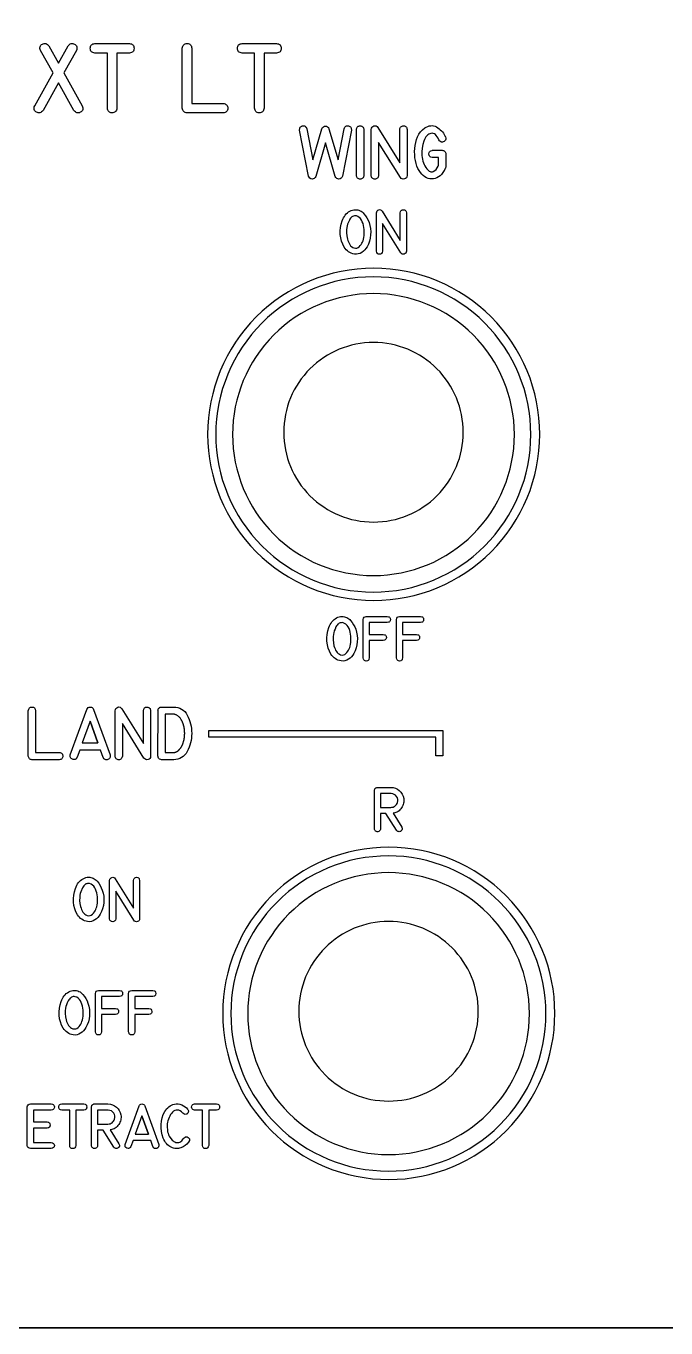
# Model space of a CAD drawing. Extents: x 361 to 684, y 82 to 686.
# Drawn here: x 423.4 to 465.9, y 81.8 to 168 of the extents above; entities that cross this region are included whole.
import ezdxf

# ---------------------------------------------------------------- set-up
doc = ezdxf.new("R2010")
doc.units = 0
for name, color, linetype in [('_BACKPANEL', 5, 'CONTINUOUS'), ('_ENGRAVING', 105, 'CONTINUOUS'), ('_TOPLAYER', 1, 'CONTINUOUS')]:
    doc.layers.add(name, color=color, linetype=linetype)

msp = doc.modelspace()

# ---------------------------------------------------------------- linework, layer by layer
at = {"layer": '_BACKPANEL'}
msp.add_lwpolyline([(683.772, 213.525), (683.772, 208.819), (683.772, 199.406), (683.772, 189.994), (683.772, 91.163), (683.772, 81.75), (361.5, 81.75), (361.5, 91.163), (361.5, 189.994), (361.5, 199.406), (361.5, 208.819), (361.5, 213.525)], close=True, dxfattribs=at)
for points in [[(446.472, 147.041, 0.414214), (440.522, 141.091, 0.414214), (446.472, 135.141, 0.414214), (452.422, 141.091, 0.414214)], [(447.472, 108.681, 0.414214), (441.522, 102.731, 0.414214), (447.472, 96.781, 0.414214), (453.422, 102.731, 0.414214)]]:
    msp.add_lwpolyline(points, format="xyb", close=True, dxfattribs=at)
at = {"layer": '_ENGRAVING'}
for points in [[(424.018, 162.723), (425.231, 164.895), (424.403, 166.378), (424.379, 166.449), (424.367, 166.515), (424.365, 166.576), (424.375, 166.632), (424.396, 166.683), (424.428, 166.729), (424.472, 166.771), (424.527, 166.807), (424.587, 166.835), (424.645, 166.85), (424.701, 166.854), (424.756, 166.844), (424.809, 166.823), (424.86, 166.789), (424.91, 166.743), (424.958, 166.685), (425.59, 165.543), (426.227, 166.685), (426.275, 166.743), (426.325, 166.789), (426.376, 166.823), (426.429, 166.845), (426.483, 166.854), (426.539, 166.851), (426.597, 166.836), (426.656, 166.808), (426.71, 166.772), (426.754, 166.731), (426.786, 166.684), (426.807, 166.633), (426.818, 166.576), (426.817, 166.514), (426.805, 166.447), (426.782, 166.375), (425.956, 164.895), (427.168, 162.723), (427.192, 162.651), (427.205, 162.585), (427.207, 162.523), (427.197, 162.467), (427.175, 162.415), (427.142, 162.369), (427.098, 162.327), (427.042, 162.291), (426.981, 162.263), (426.923, 162.248), (426.867, 162.245), (426.812, 162.255), (426.761, 162.277), (426.711, 162.311), (426.663, 162.358), (426.618, 162.418), (425.59, 164.248), (424.574, 162.418), (424.524, 162.36), (424.473, 162.314), (424.421, 162.28), (424.367, 162.259), (424.312, 162.249), (424.255, 162.252), (424.197, 162.267), (424.138, 162.294), (424.083, 162.33), (424.04, 162.371), (424.008, 162.416), (423.987, 162.467), (423.978, 162.524), (423.98, 162.585), (423.993, 162.651)], [(428.837, 162.566), (428.837, 166.214), (428.013, 166.214), (427.94, 166.224), (427.876, 166.243), (427.822, 166.27), (427.778, 166.305), (427.744, 166.348), (427.72, 166.4), (427.705, 166.46), (427.7, 166.529), (427.706, 166.597), (427.72, 166.658), (427.745, 166.71), (427.779, 166.754), (427.823, 166.789), (427.877, 166.817), (427.94, 166.836), (428.013, 166.846), (430.291, 166.846), (430.363, 166.836), (430.426, 166.817), (430.479, 166.79), (430.523, 166.755), (430.557, 166.711), (430.582, 166.659), (430.596, 166.598), (430.601, 166.529), (430.597, 166.46), (430.582, 166.399), (430.558, 166.347), (430.524, 166.304), (430.481, 166.269), (430.427, 166.242), (430.364, 166.224), (430.291, 166.214), (429.469, 166.214), (429.469, 162.566), (429.453, 162.491), (429.429, 162.427), (429.399, 162.372), (429.361, 162.328), (429.316, 162.294), (429.264, 162.269), (429.205, 162.255), (429.139, 162.252), (429.073, 162.257), (429.015, 162.273), (428.965, 162.298), (428.923, 162.332), (428.89, 162.376), (428.864, 162.43), (428.846, 162.493)], [(434.117, 162.249), (434.052, 162.258), (433.993, 162.276), (433.943, 162.302), (433.899, 162.336), (433.863, 162.38), (433.834, 162.431), (433.813, 162.492), (433.798, 162.561), (433.798, 166.528), (433.814, 166.603), (433.836, 166.669), (433.866, 166.724), (433.904, 166.769), (433.948, 166.803), (434, 166.828), (434.059, 166.842), (434.126, 166.845), (434.192, 166.839), (434.25, 166.823), (434.3, 166.798), (434.342, 166.763), (434.376, 166.719), (434.403, 166.665), (434.421, 166.601), (434.431, 166.528), (434.431, 162.875), (436.502, 162.878), (436.576, 162.865), (436.641, 162.844), (436.695, 162.815), (436.74, 162.779), (436.774, 162.735), (436.799, 162.683), (436.813, 162.623), (436.817, 162.556), (436.811, 162.488), (436.796, 162.429), (436.771, 162.378), (436.736, 162.336), (436.691, 162.302), (436.637, 162.276), (436.573, 162.259), (436.5, 162.249)], [(438.593, 162.566), (438.593, 166.214), (437.769, 166.214), (437.696, 166.224), (437.632, 166.243), (437.578, 166.27), (437.534, 166.305), (437.5, 166.348), (437.476, 166.4), (437.461, 166.46), (437.456, 166.529), (437.462, 166.597), (437.476, 166.658), (437.501, 166.71), (437.535, 166.754), (437.579, 166.789), (437.633, 166.817), (437.696, 166.836), (437.769, 166.846), (440.047, 166.846), (440.119, 166.836), (440.182, 166.817), (440.236, 166.79), (440.279, 166.755), (440.313, 166.711), (440.338, 166.659), (440.352, 166.598), (440.357, 166.529), (440.353, 166.46), (440.338, 166.399), (440.314, 166.347), (440.28, 166.304), (440.237, 166.269), (440.183, 166.242), (440.12, 166.224), (440.047, 166.214), (439.226, 166.214), (439.226, 162.566), (439.209, 162.491), (439.185, 162.427), (439.155, 162.372), (439.117, 162.328), (439.072, 162.294), (439.02, 162.269), (438.961, 162.255), (438.895, 162.252), (438.829, 162.257), (438.771, 162.273), (438.721, 162.298), (438.679, 162.332), (438.646, 162.376), (438.62, 162.43), (438.602, 162.493)], [(443.523, 161.2), (444.126, 159.138), (444.53, 161.2), (444.55, 161.254), (444.574, 161.299), (444.603, 161.336), (444.637, 161.364), (444.674, 161.383), (444.716, 161.394), (444.763, 161.396), (444.813, 161.389), (444.862, 161.376), (444.905, 161.356), (444.939, 161.33), (444.967, 161.298), (444.988, 161.259), (445.002, 161.215), (445.007, 161.108), (444.411, 158.064), (444.376, 157.98), (444.327, 157.918), (444.263, 157.88), (444.186, 157.865), (444.107, 157.874), (444.039, 157.906), (443.984, 157.961), (443.94, 158.04), (443.288, 160.264), (442.642, 158.04), (442.597, 157.959), (442.541, 157.903), (442.475, 157.872), (442.399, 157.865), (442.323, 157.882), (442.259, 157.921), (442.207, 157.982), (442.168, 158.064), (441.571, 161.108), (441.583, 161.219), (441.599, 161.264), (441.62, 161.303), (441.648, 161.335), (441.682, 161.36), (441.722, 161.379), (441.768, 161.392), (441.815, 161.397), (441.859, 161.394), (441.9, 161.382), (441.938, 161.362), (441.972, 161.334), (442.002, 161.298), (442.054, 161.2), (442.452, 159.134), (443.056, 161.2), (443.098, 161.275), (443.152, 161.329), (443.217, 161.363), (443.293, 161.376), (443.368, 161.367), (443.432, 161.334), (443.483, 161.279)], [(445.831, 158.103), (445.802, 157.997), (445.779, 157.955), (445.751, 157.921), (445.718, 157.895), (445.679, 157.876), (445.635, 157.865), (445.586, 157.861), (445.536, 157.865), (445.492, 157.877), (445.454, 157.896), (445.421, 157.922), (445.393, 157.956), (445.37, 157.998), (445.342, 158.103), (445.342, 161.151), (445.37, 161.258), (445.393, 161.3), (445.421, 161.334), (445.454, 161.361), (445.492, 161.38), (445.536, 161.391), (445.586, 161.395), (445.635, 161.392), (445.679, 161.38), (445.718, 161.362), (445.751, 161.335), (445.779, 161.301), (445.802, 161.259), (445.831, 161.151)], [(448.702, 158.103), (448.691, 158.021), (448.658, 157.955), (448.603, 157.906), (448.527, 157.873), (448.444, 157.861), (448.371, 157.874), (448.308, 157.913), (448.255, 157.976), (446.807, 160.298), (446.807, 158.103), (446.778, 157.998), (446.755, 157.956), (446.727, 157.922), (446.694, 157.896), (446.656, 157.877), (446.612, 157.866), (446.563, 157.862), (446.514, 157.866), (446.471, 157.877), (446.432, 157.896), (446.4, 157.922), (446.372, 157.956), (446.35, 157.998), (446.321, 158.103), (446.321, 161.148), (446.342, 161.23), (446.38, 161.297), (446.434, 161.348), (446.504, 161.384), (446.58, 161.399), (446.649, 161.386), (446.712, 161.345), (446.767, 161.277), (448.216, 158.952), (448.216, 161.148), (448.227, 161.206), (448.244, 161.256), (448.266, 161.298), (448.295, 161.332), (448.329, 161.359), (448.369, 161.378), (448.415, 161.389), (448.466, 161.392), (448.518, 161.388), (448.563, 161.376), (448.602, 161.356), (448.634, 161.33), (448.661, 161.295), (448.681, 161.254), (448.694, 161.205), (448.702, 161.148)], [(450.376, 159.288), (450.36, 159.29), (450.268, 159.314), (450.232, 159.335), (450.203, 159.362), (450.18, 159.395), (450.163, 159.434), (450.15, 159.529), (450.163, 159.624), (450.18, 159.663), (450.203, 159.696), (450.232, 159.723), (450.268, 159.744), (450.36, 159.769), (450.376, 159.772), (450.391, 159.772), (451.027, 159.772), (451.076, 159.768), (451.12, 159.754), (451.161, 159.732), (451.199, 159.701), (451.23, 159.663), (451.253, 159.622), (451.266, 159.577), (451.271, 159.529), (451.271, 158.655), (451.25, 158.61), (451.238, 158.583), (451.226, 158.557), (451.212, 158.531), (451.198, 158.505), (451.186, 158.479), (451.172, 158.453), (451.157, 158.428), (451.071, 158.294), (450.979, 158.179), (450.883, 158.083), (450.782, 158.004), (450.675, 157.944), (450.564, 157.901), (450.447, 157.877), (450.326, 157.872), (450.204, 157.883), (450.087, 157.911), (449.976, 157.956), (449.869, 158.018), (449.767, 158.097), (449.67, 158.192), (449.578, 158.304), (449.491, 158.433), (449.416, 158.571), (449.352, 158.726), (449.297, 158.897), (449.253, 159.085), (449.221, 159.282), (449.203, 159.482), (449.198, 159.683), (449.207, 159.887), (449.23, 160.089), (449.27, 160.286), (449.326, 160.479), (449.397, 160.666), (449.487, 160.842), (449.596, 160.998), (449.725, 161.135), (449.874, 161.253), (449.973, 161.313), (450.071, 161.358), (450.169, 161.388), (450.265, 161.403), (450.362, 161.404), (450.457, 161.389), (450.552, 161.36), (450.646, 161.316), (450.737, 161.262), (450.823, 161.203), (450.902, 161.138), (450.975, 161.068), (451.042, 160.994), (451.104, 160.913), (451.159, 160.828), (451.208, 160.738), (451.222, 160.71), (451.233, 160.686), (451.246, 160.66), (451.266, 160.582), (451.265, 160.511), (451.243, 160.448), (451.202, 160.393), (451.151, 160.351), (451.097, 160.325), (451.042, 160.315), (450.984, 160.32), (450.929, 160.338), (450.88, 160.367), (450.839, 160.407), (450.803, 160.458), (450.751, 160.575), (450.695, 160.673), (450.636, 160.754), (450.573, 160.817), (450.506, 160.863), (450.435, 160.891), (450.361, 160.902), (450.284, 160.895), (450.207, 160.872), (450.134, 160.838), (450.067, 160.791), (450.005, 160.733), (449.948, 160.661), (449.896, 160.578), (449.849, 160.482), (449.807, 160.374), (449.741, 160.149), (449.699, 159.916), (449.68, 159.675), (449.684, 159.425), (449.697, 159.3), (449.717, 159.179), (449.746, 159.062), (449.784, 158.95), (449.829, 158.841), (449.883, 158.736), (449.945, 158.636), (450.015, 158.54), (450.067, 158.479), (450.118, 158.43), (450.17, 158.392), (450.222, 158.365), (450.275, 158.35), (450.327, 158.346), (450.38, 158.353), (450.433, 158.371), (450.533, 158.428), (450.622, 158.506), (450.7, 158.605), (450.767, 158.724), (450.786, 158.762), (450.786, 159.288)], [(446.18, 154.99), (446.236, 154.789), (446.271, 154.584), (446.286, 154.376), (446.28, 154.163), (446.253, 153.954), (446.205, 153.753), (446.135, 153.562), (446.045, 153.381), (445.975, 153.275), (445.893, 153.177), (445.8, 153.088), (445.695, 153.007), (445.581, 152.942), (445.462, 152.903), (445.337, 152.888), (445.206, 152.899), (445.1, 152.923), (445.001, 152.956), (444.908, 152.999), (444.821, 153.051), (444.741, 153.112), (444.667, 153.183), (444.6, 153.264), (444.539, 153.353), (444.435, 153.548), (444.356, 153.753), (444.302, 153.969), (444.273, 154.196), (444.268, 154.426), (444.288, 154.654), (444.331, 154.878), (444.398, 155.1), (444.441, 155.206), (444.49, 155.305), (444.544, 155.396), (444.605, 155.48), (444.671, 155.556), (444.743, 155.625), (444.821, 155.686), (444.905, 155.74), (444.991, 155.783), (445.079, 155.813), (445.169, 155.832), (445.261, 155.838), (445.347, 155.833), (445.43, 155.821), (445.508, 155.8), (445.582, 155.771), (445.652, 155.733), (445.719, 155.688), (445.781, 155.633), (445.839, 155.571), (445.944, 155.434), (446.036, 155.292), (446.115, 155.144)], [(445.272, 155.429), (445.208, 155.425), (445.148, 155.411), (445.092, 155.389), (445.04, 155.358), (444.992, 155.318), (444.948, 155.269), (444.908, 155.211), (444.872, 155.144), (444.761, 154.88), (444.724, 154.764), (444.7, 154.658), (444.681, 154.496), (444.68, 154.303), (444.698, 154.095), (444.74, 153.891), (444.77, 153.791), (444.807, 153.697), (444.85, 153.608), (444.9, 153.524), (444.957, 153.449), (445.023, 153.388), (445.097, 153.341), (445.179, 153.307), (445.276, 153.289), (445.366, 153.296), (445.45, 153.329), (445.526, 153.387), (445.595, 153.46), (445.654, 153.535), (445.705, 153.612), (445.747, 153.691), (445.782, 153.781), (445.811, 153.883), (445.834, 153.998), (445.851, 154.126), (445.861, 154.26), (445.862, 154.395), (445.854, 154.529), (445.838, 154.663), (445.813, 154.794), (445.778, 154.918), (445.733, 155.036), (445.678, 155.146), (445.612, 155.244), (445.533, 155.322), (445.442, 155.381), (445.338, 155.42)], [(448.653, 153.09), (448.643, 153.022), (448.616, 152.967), (448.57, 152.926), (448.507, 152.898), (448.438, 152.888), (448.377, 152.899), (448.324, 152.931), (448.28, 152.984), (447.072, 154.921), (447.072, 153.09), (447.047, 153.002), (447.005, 152.939), (446.977, 152.917), (446.945, 152.901), (446.868, 152.889), (446.791, 152.901), (446.759, 152.917), (446.732, 152.939), (446.69, 153.002), (446.666, 153.09), (446.666, 155.631), (446.684, 155.699), (446.715, 155.755), (446.76, 155.797), (446.819, 155.828), (446.882, 155.84), (446.94, 155.829), (446.992, 155.795), (447.039, 155.738), (448.247, 153.798), (448.247, 155.631), (448.27, 155.72), (448.289, 155.756), (448.313, 155.784), (448.342, 155.806), (448.375, 155.822), (448.456, 155.834), (448.537, 155.821), (448.569, 155.804), (448.596, 155.782), (448.618, 155.754), (448.635, 155.719), (448.653, 155.631)], [(445.3, 128.04), (445.356, 127.838), (445.391, 127.632), (445.406, 127.423), (445.4, 127.21), (445.373, 126.999), (445.325, 126.799), (445.255, 126.607), (445.164, 126.425), (445.094, 126.319), (445.012, 126.221), (444.919, 126.131), (444.814, 126.05), (444.7, 125.985), (444.58, 125.945), (444.454, 125.931), (444.323, 125.941), (444.217, 125.965), (444.117, 125.999), (444.024, 126.041), (443.937, 126.094), (443.857, 126.155), (443.782, 126.227), (443.715, 126.307), (443.653, 126.397), (443.55, 126.592), (443.471, 126.798), (443.417, 127.015), (443.387, 127.242), (443.382, 127.473), (443.402, 127.702), (443.445, 127.927), (443.513, 128.149), (443.556, 128.256), (443.604, 128.355), (443.659, 128.446), (443.72, 128.53), (443.786, 128.607), (443.859, 128.676), (443.937, 128.737), (444.021, 128.791), (444.108, 128.834), (444.196, 128.865), (444.286, 128.883), (444.378, 128.889), (444.465, 128.885), (444.547, 128.873), (444.626, 128.852), (444.7, 128.823), (444.771, 128.785), (444.837, 128.739), (444.9, 128.684), (444.958, 128.622), (445.064, 128.485), (445.156, 128.342), (445.235, 128.194)], [(445.788, 126.139), (445.788, 128.685), (445.81, 128.769), (445.852, 128.831), (445.913, 128.871), (445.993, 128.889), (447.389, 128.889), (447.477, 128.871), (447.512, 128.853), (447.54, 128.83), (447.562, 128.802), (447.577, 128.769), (447.59, 128.685), (447.577, 128.602), (447.561, 128.569), (447.539, 128.541), (447.51, 128.518), (447.476, 128.501), (447.386, 128.484), (446.193, 128.484), (446.193, 127.695), (447.124, 127.695), (447.211, 127.677), (447.246, 127.66), (447.274, 127.639), (447.296, 127.612), (447.312, 127.58), (447.326, 127.5), (447.314, 127.419), (447.299, 127.386), (447.277, 127.357), (447.248, 127.333), (447.213, 127.314), (447.124, 127.289), (446.193, 127.289), (446.193, 126.139), (446.175, 126.052), (446.159, 126.017), (446.137, 125.989), (446.11, 125.967), (446.078, 125.951), (445.998, 125.937), (445.917, 125.949), (445.883, 125.964), (445.855, 125.986), (445.831, 126.015), (445.812, 126.05)], [(447.994, 126.139), (447.994, 128.685), (448.017, 128.769), (448.058, 128.831), (448.119, 128.871), (448.199, 128.889), (449.596, 128.889), (449.683, 128.871), (449.718, 128.853), (449.746, 128.83), (449.768, 128.802), (449.784, 128.769), (449.796, 128.685), (449.784, 128.602), (449.768, 128.569), (449.745, 128.541), (449.717, 128.518), (449.682, 128.501), (449.593, 128.484), (448.399, 128.484), (448.399, 127.695), (449.33, 127.695), (449.417, 127.677), (449.452, 127.66), (449.48, 127.639), (449.502, 127.612), (449.519, 127.58), (449.532, 127.5), (449.521, 127.419), (449.505, 127.386), (449.483, 127.357), (449.455, 127.333), (449.42, 127.314), (449.33, 127.289), (448.399, 127.289), (448.399, 126.139), (448.382, 126.052), (448.365, 126.017), (448.343, 125.989), (448.316, 125.967), (448.284, 125.951), (448.204, 125.937), (448.123, 125.949), (448.09, 125.964), (448.061, 125.986), (448.037, 126.015), (448.018, 126.05)], [(444.389, 128.48), (444.325, 128.475), (444.265, 128.462), (444.208, 128.439), (444.156, 128.408), (444.108, 128.368), (444.064, 128.319), (444.024, 128.261), (443.988, 128.194), (443.926, 128.056), (443.876, 127.929), (443.839, 127.812), (443.815, 127.706), (443.796, 127.543), (443.795, 127.35), (443.814, 127.142), (443.855, 126.936), (443.886, 126.837), (443.922, 126.742), (443.966, 126.653), (444.016, 126.568), (444.073, 126.493), (444.139, 126.432), (444.213, 126.385), (444.296, 126.351), (444.393, 126.332), (444.484, 126.339), (444.567, 126.372), (444.644, 126.431), (444.713, 126.504), (444.773, 126.579), (444.824, 126.657), (444.866, 126.736), (444.901, 126.826), (444.93, 126.928), (444.953, 127.044), (444.97, 127.172), (444.98, 127.307), (444.981, 127.442), (444.973, 127.577), (444.957, 127.711), (444.932, 127.842), (444.896, 127.967), (444.851, 128.085), (444.796, 128.196), (444.73, 128.294), (444.651, 128.373), (444.56, 128.432), (444.456, 128.471)], [(423.833, 119.398), (423.783, 119.404), (423.739, 119.417), (423.701, 119.437), (423.668, 119.464), (423.64, 119.496), (423.618, 119.536), (423.591, 119.634), (423.591, 122.646), (423.62, 122.753), (423.643, 122.795), (423.671, 122.829), (423.705, 122.855), (423.744, 122.873), (423.789, 122.884), (423.84, 122.887), (423.89, 122.882), (423.934, 122.87), (423.972, 122.851), (424.004, 122.824), (424.03, 122.791), (424.05, 122.75), (424.071, 122.646), (424.071, 119.873), (425.644, 119.874), (425.7, 119.865), (425.749, 119.849), (425.791, 119.827), (425.824, 119.8), (425.85, 119.766), (425.869, 119.727), (425.88, 119.681), (425.883, 119.63), (425.879, 119.579), (425.867, 119.534), (425.848, 119.496), (425.821, 119.463), (425.788, 119.437), (425.746, 119.418), (425.698, 119.405), (425.642, 119.398)], [(426.379, 119.728), (426.925, 121.229), (427.473, 122.731), (427.508, 122.799), (427.557, 122.848), (427.62, 122.877), (427.696, 122.888), (427.773, 122.878), (427.836, 122.849), (427.885, 122.8), (427.921, 122.731), (429.013, 119.719), (429.023, 119.61), (429.016, 119.563), (429.002, 119.522), (428.979, 119.486), (428.95, 119.455), (428.912, 119.43), (428.866, 119.409), (428.818, 119.396), (428.773, 119.392), (428.731, 119.397), (428.691, 119.41), (428.655, 119.433), (428.621, 119.464), (428.561, 119.553), (428.386, 120.04), (426.998, 120.04), (426.827, 119.564), (426.767, 119.475), (426.733, 119.444), (426.695, 119.422), (426.655, 119.409), (426.612, 119.405), (426.566, 119.41), (426.517, 119.424), (426.471, 119.445), (426.433, 119.471), (426.404, 119.501), (426.382, 119.537), (426.369, 119.577), (426.364, 119.623)], [(431.701, 119.634), (431.69, 119.553), (431.657, 119.488), (431.603, 119.439), (431.528, 119.407), (431.446, 119.395), (431.374, 119.408), (431.312, 119.446), (431.259, 119.508), (429.829, 121.803), (429.829, 119.634), (429.8, 119.53), (429.777, 119.489), (429.75, 119.455), (429.717, 119.429), (429.679, 119.411), (429.636, 119.4), (429.588, 119.396), (429.539, 119.4), (429.496, 119.411), (429.459, 119.429), (429.426, 119.455), (429.399, 119.489), (429.377, 119.53), (429.348, 119.634), (429.348, 122.642), (429.369, 122.723), (429.406, 122.789), (429.46, 122.84), (429.53, 122.876), (429.604, 122.89), (429.673, 122.877), (429.734, 122.837), (429.789, 122.77), (431.22, 120.472), (431.22, 122.642), (431.248, 122.749), (431.27, 122.79), (431.298, 122.824), (431.332, 122.851), (431.372, 122.869), (431.417, 122.88), (431.468, 122.883), (431.519, 122.879), (431.563, 122.867), (431.602, 122.848), (431.634, 122.822), (431.66, 122.788), (431.68, 122.747), (431.693, 122.698), (431.701, 122.642)], [(432.428, 122.888), (433.23, 122.888), (433.375, 122.879), (433.51, 122.854), (433.636, 122.811), (433.753, 122.751), (433.86, 122.675), (433.958, 122.581), (434.047, 122.47), (434.126, 122.343), (434.196, 122.205), (434.256, 122.063), (434.308, 121.918), (434.35, 121.77), (434.382, 121.619), (434.406, 121.464), (434.42, 121.305), (434.424, 121.143), (434.419, 120.982), (434.405, 120.823), (434.382, 120.668), (434.349, 120.517), (434.307, 120.368), (434.256, 120.224), (434.195, 120.082), (434.125, 119.944), (434.046, 119.817), (433.957, 119.706), (433.859, 119.612), (433.752, 119.536), (433.635, 119.476), (433.51, 119.433), (433.375, 119.408), (433.23, 119.399), (432.428, 119.399), (432.431, 119.399), (432.428, 119.399), (432.367, 119.409), (432.289, 119.44), (432.234, 119.489), (432.201, 119.556), (432.191, 119.641), (432.189, 119.641), (432.191, 122.649), (432.189, 122.663), (432.196, 122.708), (432.211, 122.749), (432.233, 122.787), (432.264, 122.822), (432.3, 122.851), (432.34, 122.871), (432.383, 122.884), (432.43, 122.888)], [(428.212, 120.518), (427.694, 121.949), (427.173, 120.518)], [(427.694, 121.949), (428.212, 120.518)], [(433.23, 119.88), (433.237, 119.88), (433.245, 119.88), (433.251, 119.88), (433.259, 119.881), (433.267, 119.882), (433.276, 119.883), (433.283, 119.884), (433.291, 119.885), (433.298, 119.886), (433.307, 119.886), (433.32, 119.89), (433.327, 119.892), (433.336, 119.897), (433.343, 119.897), (433.353, 119.9), (433.36, 119.902), (433.368, 119.905), (433.383, 119.912), (433.4, 119.919), (433.407, 119.921), (433.416, 119.926), (433.429, 119.934), (433.446, 119.943), (433.453, 119.947), (433.462, 119.953), (433.477, 119.963), (433.485, 119.967), (433.494, 119.973), (433.501, 119.978), (433.509, 119.985), (433.516, 119.989), (433.525, 119.995), (433.542, 120.009), (433.555, 120.023), (433.562, 120.029), (433.571, 120.038), (433.578, 120.045), (433.586, 120.053), (433.601, 120.067), (433.608, 120.074), (433.617, 120.082), (433.624, 120.09), (433.632, 120.099), (433.646, 120.116), (433.661, 120.135), (433.675, 120.154), (433.682, 120.163), (433.69, 120.173), (433.696, 120.183), (433.704, 120.193), (433.71, 120.204), (433.717, 120.215), (433.731, 120.236), (433.737, 120.247), (433.745, 120.258), (433.751, 120.269), (433.758, 120.28), (433.768, 120.302), (433.774, 120.314), (433.782, 120.328), (433.788, 120.339), (433.796, 120.351), (433.8, 120.363), (433.806, 120.377), (433.818, 120.402), (433.83, 120.43), (433.834, 120.443), (433.84, 120.457), (433.844, 120.471), (433.85, 120.486), (433.859, 120.513), (433.863, 120.527), (433.869, 120.542), (433.877, 120.571), (433.888, 120.6), (433.89, 120.615), (433.894, 120.631), (433.898, 120.645), (433.903, 120.661), (433.906, 120.674), (433.91, 120.69), (433.915, 120.723), (433.917, 120.737), (433.922, 120.753), (433.923, 120.768), (433.927, 120.784), (433.932, 120.816), (433.934, 120.832), (433.939, 120.849), (433.942, 120.881), (433.943, 120.896), (433.946, 120.913), (433.949, 120.946), (433.951, 120.978), (433.952, 121.012), (433.954, 121.045), (433.955, 121.061), (433.957, 121.079), (433.958, 121.093), (433.959, 121.111), (433.959, 121.126), (433.959, 121.143), (433.959, 121.16), (433.959, 121.176), (433.958, 121.192), (433.957, 121.21), (433.957, 121.225), (433.957, 121.242), (433.954, 121.276), (433.952, 121.307), (433.949, 121.343), (433.947, 121.373), (433.944, 121.406), (433.941, 121.421), (433.94, 121.438), (433.934, 121.47), (433.93, 121.485), (433.929, 121.501), (433.923, 121.533), (433.918, 121.566), (433.91, 121.597), (433.905, 121.625), (433.9, 121.64), (433.896, 121.656), (433.891, 121.671), (433.888, 121.687), (433.879, 121.716), (433.871, 121.745), (433.865, 121.757), (433.86, 121.772), (433.85, 121.801), (433.84, 121.828), (433.834, 121.841), (433.83, 121.855), (433.823, 121.867), (433.818, 121.881), (433.806, 121.907), (433.796, 121.93), (433.784, 121.956), (433.777, 121.967), (433.772, 121.978), (433.758, 122.002), (433.745, 122.024), (433.737, 122.035), (433.731, 122.046), (433.717, 122.067), (433.71, 122.077), (433.705, 122.087), (433.676, 122.126), (433.649, 122.164), (433.618, 122.198), (433.588, 122.23), (433.559, 122.259), (433.527, 122.285), (433.494, 122.31), (433.462, 122.332), (433.431, 122.351), (433.4, 122.366), (433.368, 122.378), (433.336, 122.39), (433.32, 122.395), (433.307, 122.4), (433.276, 122.406), (433.245, 122.407), (433.237, 122.407), (433.23, 122.407), (432.668, 122.407), (432.668, 119.88)], [(451.065, 120.884), (451.065, 120.884), (451.065, 119.66), (450.616, 119.66), (450.616, 120.884), (435.565, 120.884), (435.565, 121.333), (451.065, 121.333)], [(448.347, 114.936), (448.378, 114.859), (448.38, 114.787), (448.352, 114.723), (448.295, 114.664), (448.259, 114.644), (448.221, 114.632), (448.18, 114.627), (448.137, 114.631), (448.095, 114.643), (448.059, 114.661), (448.03, 114.687), (448.006, 114.72), (447.299, 115.836), (446.941, 115.836), (446.941, 114.828), (446.934, 114.77), (446.913, 114.72), (446.878, 114.68), (446.828, 114.648), (446.772, 114.628), (446.718, 114.625), (446.666, 114.639), (446.616, 114.668), (446.581, 114.7), (446.557, 114.738), (446.542, 114.78), (446.537, 114.828), (446.537, 117.359), (446.541, 117.399), (446.552, 117.436), (446.57, 117.47), (446.595, 117.501), (446.626, 117.527), (446.66, 117.545), (446.697, 117.556), (446.738, 117.56), (447.627, 117.56), (447.783, 117.547), (447.927, 117.509), (448.061, 117.445), (448.185, 117.356), (448.292, 117.247), (448.376, 117.124), (448.439, 116.988), (448.479, 116.838), (448.489, 116.754), (448.492, 116.672), (448.487, 116.591), (448.473, 116.512), (448.451, 116.434), (448.421, 116.357), (448.383, 116.282), (448.336, 116.208), (448.283, 116.138), (448.226, 116.076), (448.165, 116.021), (448.1, 115.972), (448.031, 115.932), (447.957, 115.898), (447.88, 115.871), (447.798, 115.852), (447.771, 115.848)], [(447.627, 116.239), (447.699, 116.244), (447.768, 116.261), (447.834, 116.289), (447.898, 116.328), (447.954, 116.375), (448.001, 116.43), (448.038, 116.491), (448.064, 116.56), (448.086, 116.667), (448.083, 116.77), (448.055, 116.867), (448.003, 116.959), (447.932, 117.038), (447.85, 117.097), (447.755, 117.136), (447.648, 117.156), (446.941, 117.156), (446.941, 116.239)], [(428.497, 110.764), (428.553, 110.563), (428.589, 110.358), (428.603, 110.15), (428.597, 109.937), (428.571, 109.728), (428.522, 109.527), (428.453, 109.336), (428.362, 109.155), (428.292, 109.049), (428.211, 108.951), (428.118, 108.862), (428.013, 108.781), (427.899, 108.716), (427.78, 108.677), (427.654, 108.662), (427.524, 108.673), (427.418, 108.697), (427.318, 108.73), (427.225, 108.773), (427.139, 108.825), (427.059, 108.886), (426.985, 108.957), (426.917, 109.038), (426.856, 109.127), (426.753, 109.322), (426.674, 109.527), (426.62, 109.743), (426.591, 109.97), (426.586, 110.2), (426.605, 110.428), (426.648, 110.652), (426.716, 110.874), (426.759, 110.98), (426.807, 111.079), (426.862, 111.17), (426.922, 111.254), (426.988, 111.33), (427.061, 111.399), (427.139, 111.46), (427.223, 111.514), (427.309, 111.557), (427.397, 111.587), (427.486, 111.606), (427.578, 111.612), (427.665, 111.607), (427.747, 111.595), (427.825, 111.574), (427.9, 111.545), (427.97, 111.507), (428.036, 111.462), (428.098, 111.407), (428.157, 111.345), (428.262, 111.208), (428.354, 111.066), (428.432, 110.918)], [(430.97, 108.864), (430.961, 108.796), (430.934, 108.741), (430.888, 108.7), (430.824, 108.672), (430.755, 108.662), (430.694, 108.673), (430.642, 108.705), (430.598, 108.758), (429.389, 110.695), (429.389, 108.864), (429.365, 108.776), (429.323, 108.713), (429.295, 108.691), (429.263, 108.675), (429.186, 108.663), (429.109, 108.675), (429.077, 108.691), (429.049, 108.713), (429.008, 108.776), (428.984, 108.864), (428.984, 111.404), (429.001, 111.473), (429.033, 111.529), (429.078, 111.571), (429.137, 111.602), (429.2, 111.614), (429.257, 111.603), (429.31, 111.569), (429.356, 111.512), (430.564, 109.572), (430.564, 111.404), (430.588, 111.494), (430.607, 111.53), (430.63, 111.558), (430.659, 111.58), (430.692, 111.596), (430.774, 111.608), (430.854, 111.595), (430.887, 111.578), (430.914, 111.556), (430.936, 111.528), (430.952, 111.493), (430.97, 111.404)], [(427.59, 111.203), (427.526, 111.199), (427.465, 111.185), (427.409, 111.163), (427.357, 111.132), (427.309, 111.092), (427.265, 111.043), (427.225, 110.985), (427.189, 110.918), (427.078, 110.654), (427.041, 110.538), (427.017, 110.432), (426.999, 110.27), (426.997, 110.077), (427.016, 109.869), (427.058, 109.665), (427.087, 109.565), (427.124, 109.471), (427.167, 109.382), (427.217, 109.298), (427.275, 109.223), (427.34, 109.162), (427.414, 109.115), (427.496, 109.081), (427.593, 109.063), (427.684, 109.07), (427.767, 109.103), (427.844, 109.161), (427.912, 109.234), (427.972, 109.309), (428.023, 109.386), (428.064, 109.465), (428.1, 109.555), (428.129, 109.657), (428.152, 109.772), (428.169, 109.9), (428.178, 110.034), (428.18, 110.169), (428.172, 110.303), (428.156, 110.437), (428.13, 110.568), (428.095, 110.692), (428.05, 110.81), (427.995, 110.92), (427.929, 111.018), (427.851, 111.096), (427.76, 111.155), (427.656, 111.194)], [(427.55, 103.264), (427.606, 103.062), (427.641, 102.856), (427.656, 102.647), (427.65, 102.434), (427.623, 102.224), (427.575, 102.023), (427.505, 101.831), (427.414, 101.649), (427.344, 101.543), (427.262, 101.445), (427.169, 101.355), (427.064, 101.274), (426.95, 101.209), (426.83, 101.17), (426.704, 101.155), (426.573, 101.166), (426.467, 101.189), (426.367, 101.223), (426.274, 101.266), (426.187, 101.318), (426.107, 101.38), (426.032, 101.451), (425.965, 101.531), (425.903, 101.622), (425.8, 101.817), (425.721, 102.023), (425.667, 102.239), (425.637, 102.466), (425.632, 102.698), (425.652, 102.926), (425.695, 103.151), (425.763, 103.373), (425.806, 103.48), (425.854, 103.579), (425.909, 103.671), (425.97, 103.755), (426.036, 103.831), (426.109, 103.9), (426.187, 103.962), (426.271, 104.015), (426.358, 104.058), (426.446, 104.089), (426.536, 104.107), (426.628, 104.114), (426.715, 104.109), (426.797, 104.097), (426.876, 104.076), (426.95, 104.047), (427.021, 104.009), (427.087, 103.963), (427.15, 103.909), (427.208, 103.846), (427.314, 103.709), (427.406, 103.567), (427.485, 103.418)], [(426.639, 103.704), (426.575, 103.699), (426.515, 103.686), (426.458, 103.664), (426.406, 103.632), (426.358, 103.592), (426.314, 103.543), (426.274, 103.485), (426.238, 103.418), (426.176, 103.28), (426.126, 103.153), (426.089, 103.037), (426.065, 102.93), (426.046, 102.768), (426.045, 102.574), (426.064, 102.366), (426.105, 102.16), (426.136, 102.061), (426.172, 101.966), (426.216, 101.877), (426.266, 101.793), (426.323, 101.718), (426.389, 101.656), (426.463, 101.609), (426.546, 101.575), (426.643, 101.557), (426.734, 101.564), (426.817, 101.597), (426.894, 101.655), (426.963, 101.728), (427.023, 101.804), (427.074, 101.881), (427.116, 101.961), (427.151, 102.05), (427.18, 102.153), (427.203, 102.268), (427.22, 102.396), (427.23, 102.531), (427.231, 102.666), (427.223, 102.801), (427.207, 102.935), (427.182, 103.067), (427.146, 103.191), (427.101, 103.309), (427.046, 103.42), (426.98, 103.518), (426.901, 103.597), (426.81, 103.656), (426.706, 103.695)], [(428.038, 101.363), (428.038, 103.909), (428.06, 103.993), (428.102, 104.055), (428.163, 104.095), (428.243, 104.114), (429.639, 104.114), (429.727, 104.095), (429.762, 104.077), (429.79, 104.055), (429.812, 104.026), (429.827, 103.993), (429.84, 103.909), (429.827, 103.826), (429.811, 103.793), (429.789, 103.765), (429.76, 103.742), (429.726, 103.726), (429.636, 103.708), (428.443, 103.708), (428.443, 102.919), (429.374, 102.919), (429.461, 102.901), (429.496, 102.885), (429.524, 102.863), (429.546, 102.836), (429.562, 102.804), (429.576, 102.724), (429.564, 102.643), (429.549, 102.61), (429.527, 102.581), (429.498, 102.557), (429.463, 102.538), (429.374, 102.513), (428.443, 102.513), (428.443, 101.363), (428.425, 101.276), (428.409, 101.241), (428.387, 101.213), (428.36, 101.191), (428.328, 101.175), (428.248, 101.161), (428.167, 101.173), (428.133, 101.188), (428.105, 101.21), (428.081, 101.239), (428.062, 101.274)], [(430.244, 101.363), (430.244, 103.909), (430.267, 103.993), (430.308, 104.055), (430.369, 104.095), (430.449, 104.114), (431.846, 104.114), (431.933, 104.095), (431.968, 104.077), (431.996, 104.055), (432.018, 104.026), (432.034, 103.993), (432.046, 103.909), (432.034, 103.826), (432.018, 103.793), (431.995, 103.765), (431.967, 103.742), (431.932, 103.726), (431.843, 103.708), (430.649, 103.708), (430.649, 102.919), (431.58, 102.919), (431.667, 102.901), (431.702, 102.885), (431.73, 102.863), (431.752, 102.836), (431.769, 102.804), (431.782, 102.724), (431.771, 102.643), (431.755, 102.61), (431.733, 102.581), (431.705, 102.557), (431.67, 102.538), (431.58, 102.513), (430.649, 102.513), (430.649, 101.363), (430.632, 101.276), (430.615, 101.241), (430.593, 101.213), (430.566, 101.191), (430.534, 101.175), (430.454, 101.161), (430.373, 101.173), (430.34, 101.188), (430.311, 101.21), (430.287, 101.239), (430.268, 101.274)], [(425.119, 96.189), (423.929, 96.189), (423.929, 95.399), (424.836, 95.399), (424.925, 95.375), (424.989, 95.333), (425.011, 95.305), (425.027, 95.272), (425.039, 95.194), (425.026, 95.115), (425.01, 95.083), (424.988, 95.055), (424.925, 95.013), (424.836, 94.989), (423.929, 94.989), (423.929, 94.041), (425.119, 94.041), (425.208, 94.017), (425.271, 93.975), (425.293, 93.948), (425.309, 93.915), (425.321, 93.838), (425.309, 93.76), (425.293, 93.728), (425.271, 93.701), (425.208, 93.659), (425.119, 93.636), (423.729, 93.636), (423.649, 93.657), (423.588, 93.699), (423.547, 93.76), (423.525, 93.841), (423.525, 96.389), (423.548, 96.473), (423.59, 96.535), (423.65, 96.574), (423.729, 96.591), (425.119, 96.591), (425.208, 96.573), (425.242, 96.555), (425.271, 96.533), (425.293, 96.505), (425.308, 96.471), (425.321, 96.389), (425.308, 96.306), (425.292, 96.273), (425.27, 96.245), (425.242, 96.223), (425.207, 96.206)], [(426.339, 93.838), (426.339, 96.184), (425.812, 96.184), (425.724, 96.203), (425.689, 96.22), (425.661, 96.243), (425.639, 96.271), (425.624, 96.304), (425.612, 96.387), (425.624, 96.47), (425.64, 96.504), (425.662, 96.532), (425.69, 96.555), (425.725, 96.572), (425.812, 96.591), (427.269, 96.591), (427.356, 96.573), (427.39, 96.555), (427.418, 96.532), (427.44, 96.504), (427.456, 96.471), (427.468, 96.387), (427.456, 96.304), (427.441, 96.27), (427.419, 96.242), (427.391, 96.22), (427.357, 96.203), (427.269, 96.184), (426.744, 96.184), (426.744, 93.838), (426.718, 93.748), (426.674, 93.685), (426.646, 93.663), (426.612, 93.647), (426.532, 93.636), (426.453, 93.649), (426.421, 93.666), (426.394, 93.688), (426.373, 93.716), (426.356, 93.751)], [(429.596, 93.949), (429.628, 93.871), (429.629, 93.799), (429.602, 93.734), (429.545, 93.675), (429.509, 93.654), (429.47, 93.642), (429.429, 93.638), (429.386, 93.642), (429.344, 93.653), (429.308, 93.672), (429.278, 93.698), (429.255, 93.731), (428.547, 94.855), (428.188, 94.855), (428.188, 93.839), (428.18, 93.781), (428.159, 93.731), (428.124, 93.69), (428.074, 93.658), (428.018, 93.639), (427.964, 93.636), (427.912, 93.649), (427.862, 93.679), (427.827, 93.711), (427.802, 93.749), (427.788, 93.791), (427.783, 93.839), (427.783, 96.389), (427.786, 96.43), (427.797, 96.467), (427.815, 96.501), (427.841, 96.532), (427.872, 96.558), (427.906, 96.577), (427.943, 96.588), (427.984, 96.591), (428.875, 96.591), (429.031, 96.579), (429.176, 96.54), (429.31, 96.476), (429.434, 96.386), (429.541, 96.276), (429.626, 96.152), (429.688, 96.015), (429.728, 95.864), (429.739, 95.78), (429.742, 95.697), (429.737, 95.616), (429.723, 95.536), (429.701, 95.457), (429.671, 95.38), (429.632, 95.304), (429.585, 95.23), (429.533, 95.16), (429.476, 95.097), (429.414, 95.041), (429.349, 94.993), (429.28, 94.951), (429.206, 94.917), (429.128, 94.891), (429.046, 94.871), (429.019, 94.867)], [(428.875, 95.261), (428.947, 95.266), (429.016, 95.283), (429.083, 95.311), (429.146, 95.35), (429.203, 95.398), (429.25, 95.453), (429.287, 95.515), (429.313, 95.584), (429.335, 95.693), (429.332, 95.796), (429.304, 95.893), (429.252, 95.986), (429.181, 96.066), (429.098, 96.125), (429.003, 96.165), (428.896, 96.184), (428.188, 96.184), (428.188, 95.261)], [(430.016, 93.914), (430.477, 95.186), (430.938, 96.459), (430.968, 96.516), (431.009, 96.557), (431.062, 96.583), (431.126, 96.591), (431.191, 96.584), (431.244, 96.559), (431.286, 96.517), (431.316, 96.459), (432.236, 93.907), (432.245, 93.814), (432.227, 93.74), (432.208, 93.709), (432.183, 93.683), (432.113, 93.644), (432.034, 93.63), (431.999, 93.634), (431.965, 93.645), (431.906, 93.69), (431.856, 93.766), (431.708, 94.178), (430.538, 94.178), (430.394, 93.776), (430.343, 93.7), (430.314, 93.674), (430.283, 93.655), (430.249, 93.644), (430.212, 93.641), (430.133, 93.657), (430.062, 93.696), (430.037, 93.722), (430.019, 93.752), (430.008, 93.787), (430.004, 93.825)], [(431.561, 94.584), (431.125, 95.796), (430.685, 94.584)], [(431.125, 95.796), (431.561, 94.584)], [(434.243, 94.098), (434.23, 94.079), (434.223, 94.069), (434.217, 94.06), (434.111, 93.936), (433.99, 93.832), (433.853, 93.746), (433.701, 93.68), (433.621, 93.656), (433.542, 93.64), (433.463, 93.632), (433.384, 93.633), (433.305, 93.643), (433.227, 93.66), (433.149, 93.686), (433.071, 93.721), (432.984, 93.77), (432.903, 93.827), (432.828, 93.892), (432.759, 93.964), (432.696, 94.045), (432.639, 94.133), (432.587, 94.229), (432.542, 94.333), (432.47, 94.551), (432.422, 94.773), (432.397, 94.999), (432.397, 95.23), (432.421, 95.458), (432.47, 95.676), (432.543, 95.885), (432.641, 96.085), (432.699, 96.178), (432.764, 96.261), (432.835, 96.336), (432.911, 96.402), (432.994, 96.458), (433.084, 96.505), (433.179, 96.544), (433.281, 96.573), (433.402, 96.591), (433.522, 96.589), (433.642, 96.567), (433.762, 96.526), (433.877, 96.469), (433.98, 96.402), (434.073, 96.324), (434.155, 96.236), (434.163, 96.226), (434.189, 96.182), (434.203, 96.136), (434.203, 96.087), (434.19, 96.036), (434.167, 95.99), (434.135, 95.953), (434.095, 95.925), (434.048, 95.907), (433.994, 95.901), (433.942, 95.909), (433.892, 95.934), (433.844, 95.974), (433.749, 96.072), (433.655, 96.14), (433.563, 96.18), (433.473, 96.19), (433.387, 96.178), (433.305, 96.149), (433.227, 96.104), (433.155, 96.043), (433.087, 95.969), (433.026, 95.885), (432.97, 95.791), (432.921, 95.688), (432.845, 95.478), (432.821, 95.379), (432.806, 95.282), (432.794, 95.071), (432.811, 94.859), (432.83, 94.754), (432.859, 94.652), (432.895, 94.554), (432.941, 94.458), (433.032, 94.309), (433.135, 94.191), (433.191, 94.143), (433.25, 94.103), (433.311, 94.071), (433.375, 94.046), (433.44, 94.032), (433.505, 94.031), (433.57, 94.043), (433.634, 94.068), (433.698, 94.106), (433.761, 94.157), (433.824, 94.221), (433.887, 94.298), (433.914, 94.336), (433.983, 94.394), (434.018, 94.41), (434.053, 94.419), (434.089, 94.418), (434.125, 94.409), (434.199, 94.367), (434.258, 94.305), (434.276, 94.273), (434.285, 94.24), (434.287, 94.206), (434.28, 94.171)], [(435.147, 93.838), (435.147, 96.184), (434.62, 96.184), (434.532, 96.203), (434.497, 96.22), (434.469, 96.243), (434.447, 96.271), (434.432, 96.304), (434.419, 96.387), (434.432, 96.47), (434.448, 96.504), (434.47, 96.532), (434.498, 96.555), (434.532, 96.572), (434.62, 96.591), (436.077, 96.591), (436.164, 96.573), (436.198, 96.555), (436.226, 96.532), (436.248, 96.504), (436.263, 96.471), (436.276, 96.387), (436.264, 96.304), (436.249, 96.27), (436.227, 96.242), (436.199, 96.22), (436.165, 96.203), (436.077, 96.184), (435.552, 96.184), (435.552, 93.838), (435.526, 93.748), (435.482, 93.685), (435.453, 93.663), (435.42, 93.647), (435.34, 93.636), (435.261, 93.649), (435.229, 93.666), (435.202, 93.688), (435.181, 93.716), (435.164, 93.751)]]:
    msp.add_lwpolyline(points, close=True, dxfattribs=at)
for points in [[(446.489, 151.96, 0.414214), (435.482, 140.953, 0.414214), (446.489, 129.947, 0.414214), (457.495, 140.953, 0.414214)], [(446.461, 151.385, 0.414214), (436.02, 140.943, 0.414214), (446.461, 130.502, 0.414214), (456.903, 140.943, 0.414214)], [(447.489, 113.6, 0.414214), (436.482, 102.594, 0.414214), (447.489, 91.587, 0.414214), (458.495, 102.594, 0.414214)], [(447.461, 113.025, 0.414214), (437.02, 102.583, 0.414214), (447.461, 92.142, 0.414214), (457.903, 102.583, 0.414214)]]:
    msp.add_lwpolyline(points, format="xyb", close=True, dxfattribs=at)
at = {"layer": '_TOPLAYER'}
for points in [[(446.472, 150.275, 0.414214), (437.134, 140.937, 0.414214), (446.472, 131.599, 0.414214), (455.81, 140.937, 0.414214)], [(447.472, 111.915, 0.414214), (438.134, 102.577, 0.414214), (447.472, 93.239, 0.414214), (456.81, 102.577, 0.414214)]]:
    msp.add_lwpolyline(points, format="xyb", close=True, dxfattribs=at)
msp.add_lwpolyline([(363.771, 81.75), (455.842, 81.75), (503.67, 81.75), (541.567, 81.75)], dxfattribs=at)

doc.saveas('drawing.dxf')
